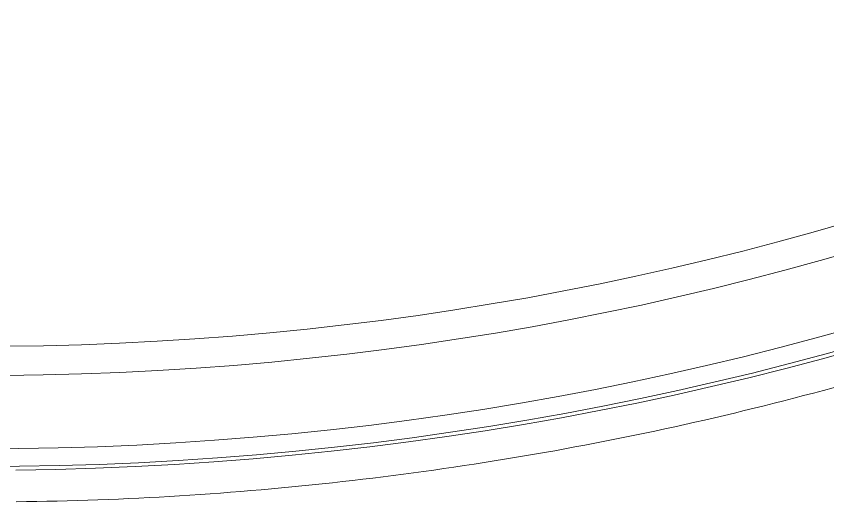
# Model space of a CAD drawing. Extents: x 6534 to 7663, y 0 to 827.
# Drawn here: x 7104.11 to 7119.83, y 475.15 to 484.56 of the extents above; entities that cross this region are included whole.
import ezdxf

# ---------------------------------------------------------------- set-up
doc = ezdxf.new("R2010")
doc.units = 0
doc.header["$LTSCALE"] = 30
doc.header["$MEASUREMENT"] = 0
doc.layers.add('1', color=7, linetype='CONTINUOUS')

msp = doc.modelspace()

# ---------------------------------------------------------------- linework, layer by layer
at = {"layer": '1', "color": 7, "linetype": 'Continuous', "lineweight": 18}
for major_axis, ratio, start_param, end_param in [((60, 0), 0.9614659969167146, 4.724169612243258, 7.853981633974484), ((-59.925, 3.669347971945257e-15), 0.961465996916715, 1.57079632679799, 4.712388980384691)]:
    msp.add_ellipse((7103.394459073841, 533.4449426646229), major_axis=major_axis, ratio=ratio, start_param=start_param, end_param=end_param, dxfattribs=at)
at = {"layer": '1', "color": 7, "linetype": 'Continuous', "lineweight": 13}
for centre, major_axis, ratio, start_param, end_param in [((7103.394459073841, 533.3074807273701), (-59.42499999999999, 3.638731801966573e-15), 0.9614659969167147, 1.570796326794897, 4.701939975486437), ((7103.394459073841, 533.3074807273701), (-57.94795379563, 3.54828880664785e-15), 0.9614659969167151, 1.579186643135059, 4.71238898038469), ((7103.394459073841, 533.3518733314663), (57.40309474942, 0), 0.961465996916715, 4.72107892882178, 7.853981633974483)]:
    msp.add_ellipse(centre, major_axis=major_axis, ratio=ratio, start_param=start_param, end_param=end_param, dxfattribs=at)
at = {"layer": '1', "color": 7, "linetype": 'Continuous', "lineweight": 18}
msp.add_open_spline([(7104.107135272429, 475.1457274821482), (7106.21935279949, 475.1696529945652), (7108.33026157207, 475.3000406481028), (7112.526337345872, 475.7723118865829), (7114.611495931389, 476.1141945243317), (7118.733212321487, 477.0057086329193), (7120.769761859501, 477.5553383157262), (7124.771933938289, 478.856321938702), (7126.737548452256, 479.6076732696015), (7130.576301814383, 481.3038641809267), (7132.449432963487, 482.2487003594497), (7136.082684705529, 484.3215038145368), (7137.84279801157, 485.4494669338596), (7141.230718072115, 487.8761595172195), (7142.858518031766, 489.1748841142512), (7145.963965834371, 491.9288628483068), (7147.441607449, 493.3841114619163), (7148.836073255134, 494.909648454005)], degree=3, knots=[0, 0, 0, 0, 0.1249999999999999, 0.1249999999999999, 0.2499999999999998, 0.2499999999999998, 0.3749999999999998, 0.3749999999999998, 0.4999999999999997, 0.4999999999999997, 0.6249999999999996, 0.6249999999999996, 0.7499999999999997, 0.7499999999999997, 0.8749999999999999, 0.8749999999999999, 1, 1, 1, 1], dxfattribs=at)

doc.saveas('drawing.dxf')
